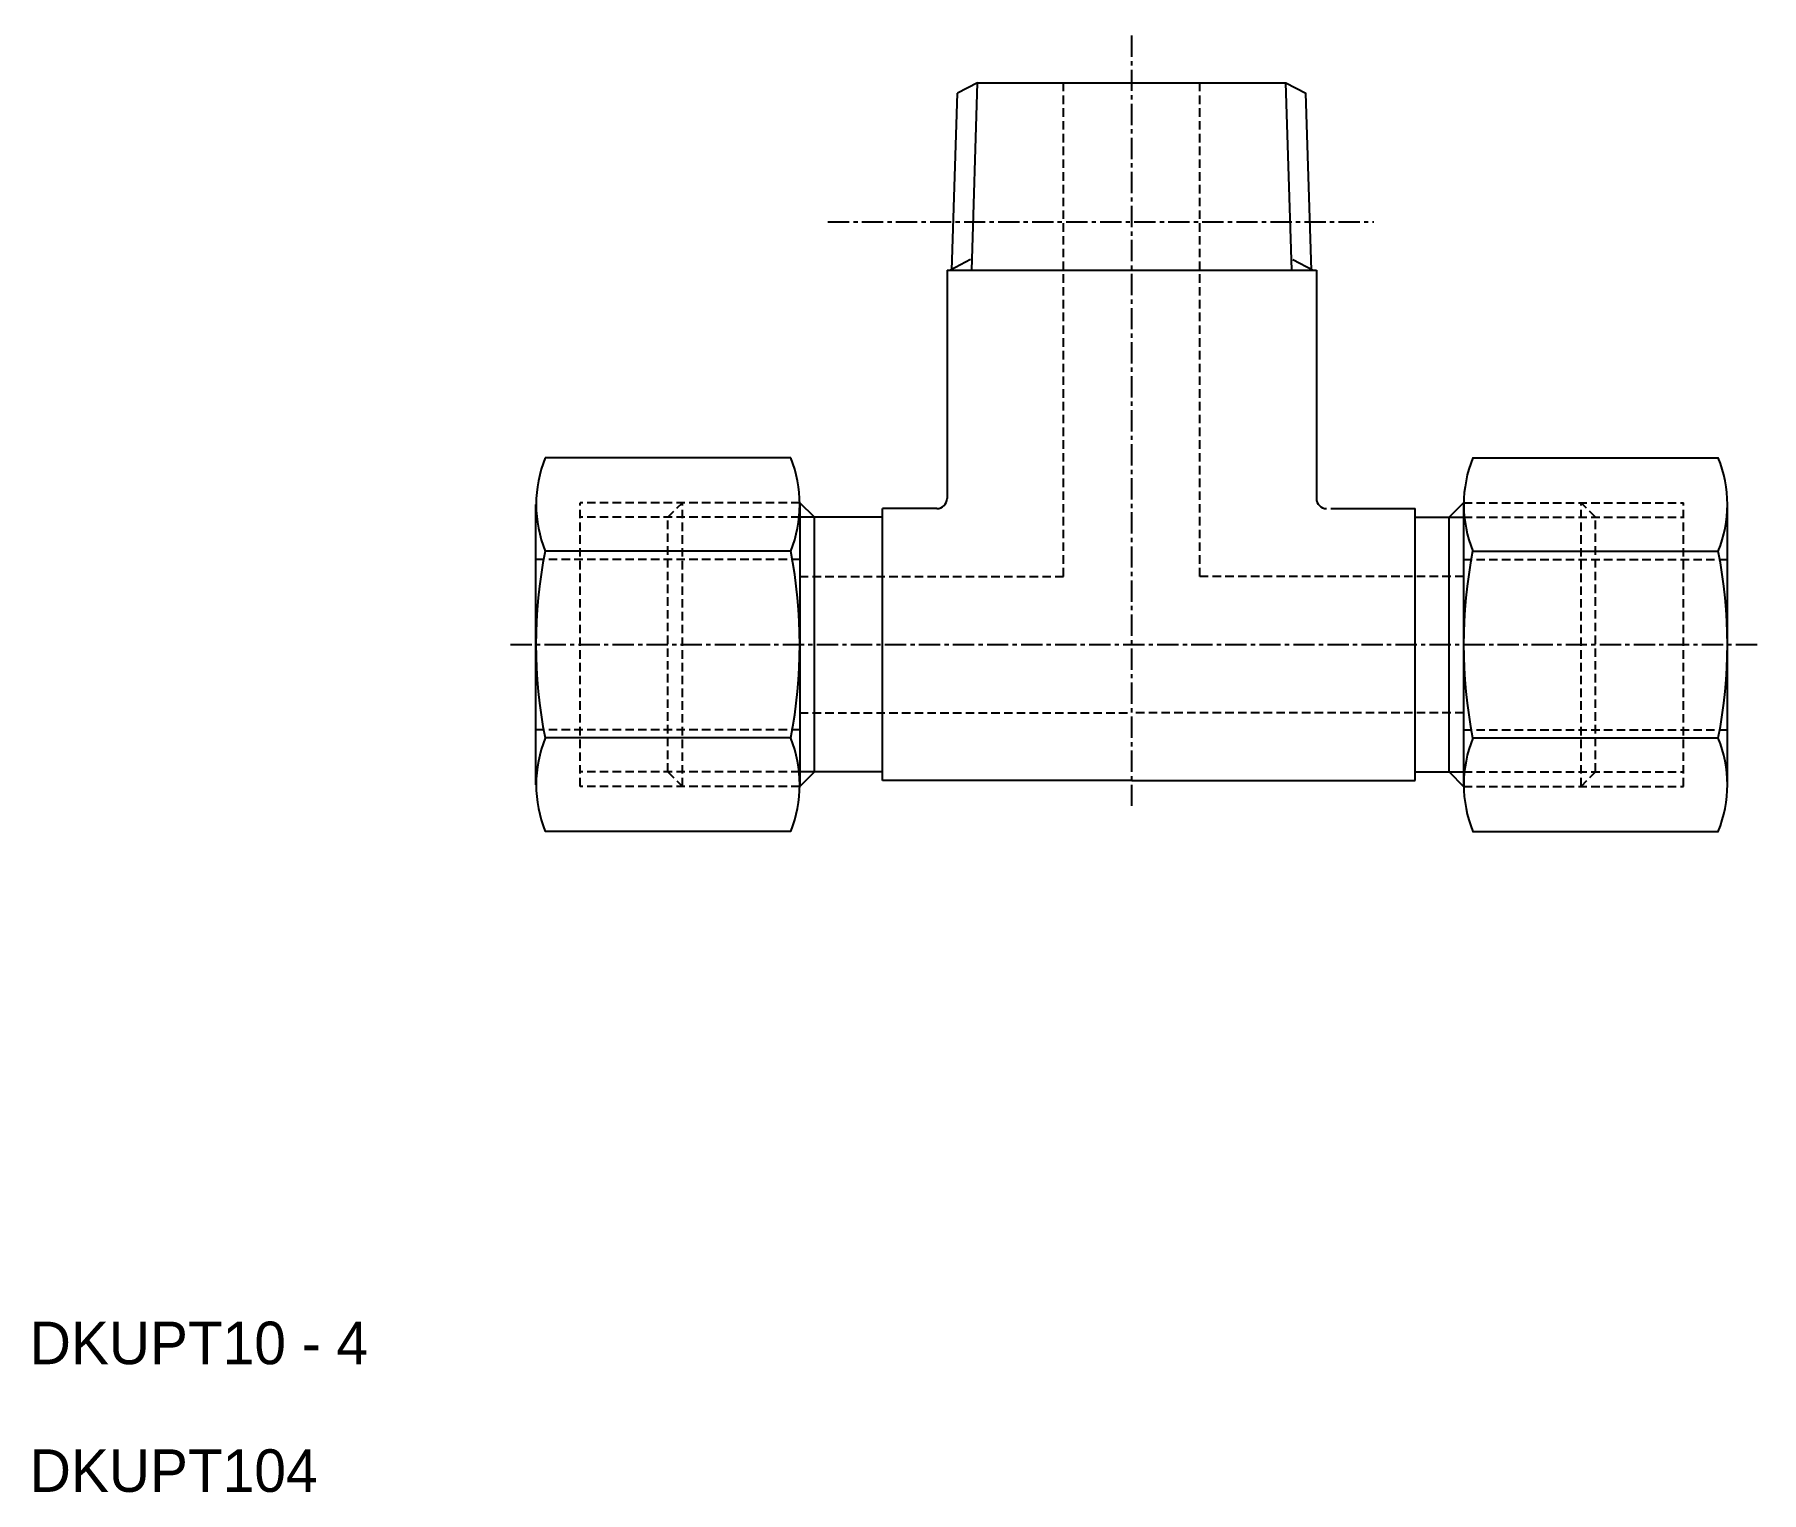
# Model space of a CAD drawing. Extents: x 156 to 257, y 138 to 223.
import ezdxf

# ---------------------------------------------------------------- set-up
doc = ezdxf.new("R2010")
doc.units = 0
doc.linetypes.add('CENTER', pattern=[2, 1.25, -0.25, 0.25, -0.25])
doc.linetypes.add('DASHED', pattern=[0.75, 0.5, -0.25])
doc.layers.get('0').update_dxf_attribs({"linetype": 'CONTINUOUS'})
doc.layers.add('CENTER', color=1, linetype='CENTER')

msp = doc.modelspace()

# ---------------------------------------------------------------- linework, layer by layer
at = {"color": 7, "linetype": 'CONTINUOUS'}
for p, q in [((211.18, 220.38), (210, 219.77)), ((211.18, 220.38), (229.3, 220.38)), ((229.3, 220.38), (230.48, 219.77)), ((209.68, 209.38), (210, 219.77)), ((230.81, 209.38), (230.48, 219.77)), ((209.39, 209.38), (231.09, 209.38)), ((209.39, 209.38), (209.39, 195.97)), ((231.09, 209.38), (231.09, 195.97)), ((200.21, 198.35), (185.77, 198.35)), ((240.27, 198.35), (254.71, 198.35)), ((185.24, 187.38), (185.24, 195.61)), ((201.6, 194.86), (200.74, 195.71)), ((200.74, 195.61), (200.74, 187.38)), ((201.6, 179.91), (201.6, 194.86)), ((205.6, 194.86), (201.6, 194.86)), ((208.79, 195.37), (205.6, 195.37)), ((205.6, 179.4), (205.6, 195.37)), ((231.94, 195.37), (236.89, 195.37)), ((236.89, 179.4), (236.89, 195.37)), ((236.89, 194.86), (238.89, 194.86)), ((238.89, 194.86), (239.74, 195.71)), ((238.89, 179.91), (238.89, 194.86)), ((239.74, 195.61), (239.74, 187.38)), ((255.24, 187.38), (255.24, 195.61)), ((200.21, 192.87), (185.77, 192.87)), ((240.27, 192.87), (254.71, 192.87)), ((185.24, 179.15), (185.24, 187.38)), ((200.74, 187.38), (200.74, 179.15)), ((239.74, 187.38), (239.74, 179.15)), ((255.24, 179.15), (255.24, 187.38)), ((200.21, 181.9), (185.77, 181.9)), ((240.27, 181.9), (254.71, 181.9)), ((201.6, 179.91), (200.74, 179.05)), ((205.6, 179.91), (201.6, 179.91)), ((236.89, 179.91), (238.89, 179.91)), ((238.89, 179.91), (239.74, 179.05)), ((220.24, 179.4), (205.6, 179.4)), ((220.24, 179.4), (236.89, 179.4)), ((200.21, 176.41), (185.77, 176.41)), ((240.27, 176.41), (254.71, 176.41))]:
    msp.add_line(p, q, dxfattribs=at)
at = {"color": 3, "linetype": 'CONTINUOUS'}
for p, q in [((210.84, 209.38), (211.18, 220.38)), ((229.65, 209.38), (229.3, 220.38)), ((210.77, 210), (209.59, 209.38)), ((229.71, 210), (230.9, 209.38)), ((201.6, 194.86), (200.74, 194.86)), ((238.89, 194.86), (239.74, 194.86)), ((201.6, 179.91), (200.74, 179.91)), ((238.89, 179.91), (239.74, 179.91))]:
    msp.add_line(p, q, dxfattribs=at)
at = {"color": 3, "linetype": 'DASHED'}
for p, q in [((216.24, 191.38), (216.24, 220.38)), ((224.24, 191.38), (224.24, 220.38)), ((187.83, 179.05), (187.83, 195.71)), ((200.74, 195.71), (187.83, 195.71)), ((200.74, 194.86), (187.83, 194.86)), ((192.99, 194.86), (193.85, 195.71)), ((192.99, 179.91), (192.99, 194.86)), ((193.85, 179.05), (193.85, 195.71)), ((239.74, 195.71), (252.66, 195.71)), ((239.74, 194.86), (252.66, 194.86)), ((246.64, 179.05), (246.64, 195.71)), ((247.49, 194.86), (246.64, 195.71)), ((247.49, 179.91), (247.49, 194.86)), ((252.66, 179.05), (252.66, 195.71)), ((200.74, 192.38), (185.24, 192.38)), ((239.74, 192.38), (255.24, 192.38)), ((200.74, 191.38), (216.24, 191.38)), ((239.74, 191.38), (224.24, 191.38)), ((200.74, 183.38), (220.24, 183.38)), ((239.74, 183.38), (220.24, 183.38)), ((200.74, 182.38), (185.24, 182.38)), ((239.74, 182.38), (255.24, 182.38)), ((200.74, 179.91), (187.83, 179.91)), ((192.99, 179.91), (193.85, 179.05)), ((239.74, 179.91), (252.66, 179.91)), ((247.49, 179.91), (246.64, 179.05)), ((200.74, 179.05), (187.83, 179.05)), ((239.74, 179.05), (252.66, 179.05))]:
    msp.add_line(p, q, dxfattribs=at)
at = {"color": 7, "linetype": 'CONTINUOUS'}
for centre, radius, start, end in [((192.57, 195.61), 7.32, 158.0126, 201.9874), ((193.42, 195.61), 7.32, 338.0126, 21.9874), ((247.07, 195.61), 7.32, 158.0126, 201.9874), ((247.92, 195.61), 7.32, 338.0126, 21.9874), ((208.79, 195.97), 0.6, 270, 0), ((231.69, 195.97), 0.6, 180, 270), ((213.74, 187.38), 28.5, 168.9042, 191.0958), ((172.24, 187.38), 28.5, 348.9042, 11.0958), ((268.24, 187.38), 28.5, 168.9042, 191.0958), ((226.74, 187.38), 28.5, 348.9042, 11.0958), ((192.57, 179.15), 7.32, 158.0126, 201.9874), ((193.42, 179.15), 7.32, 338.0126, 21.9874), ((247.07, 179.15), 7.32, 158.0126, 201.9874), ((247.92, 179.15), 7.32, 338.0126, 21.9874)]:
    msp.add_arc(centre, radius, start, end, dxfattribs=at)
at = {"layer": 'CENTER', "color": 1, "linetype": 'CENTER'}
for p, q in [((220.24, 177.9), (220.24, 223.21)), ((202.39, 212.22), (234.46, 212.22)), ((183.74, 187.38), (257.24, 187.38))]:
    msp.add_line(p, q, dxfattribs=at)

# ---------------------------------------------------------------- texts
at = {"color": 7, "linetype": 'CONTINUOUS'}
for s, p in [('DKUPT10 - 4', (155.5, 145.11)), ('DKUPT104', (155.5, 137.61))]:
    msp.add_text(s, height=2.5, dxfattribs=at).set_placement(p)

doc.saveas('drawing.dxf')
